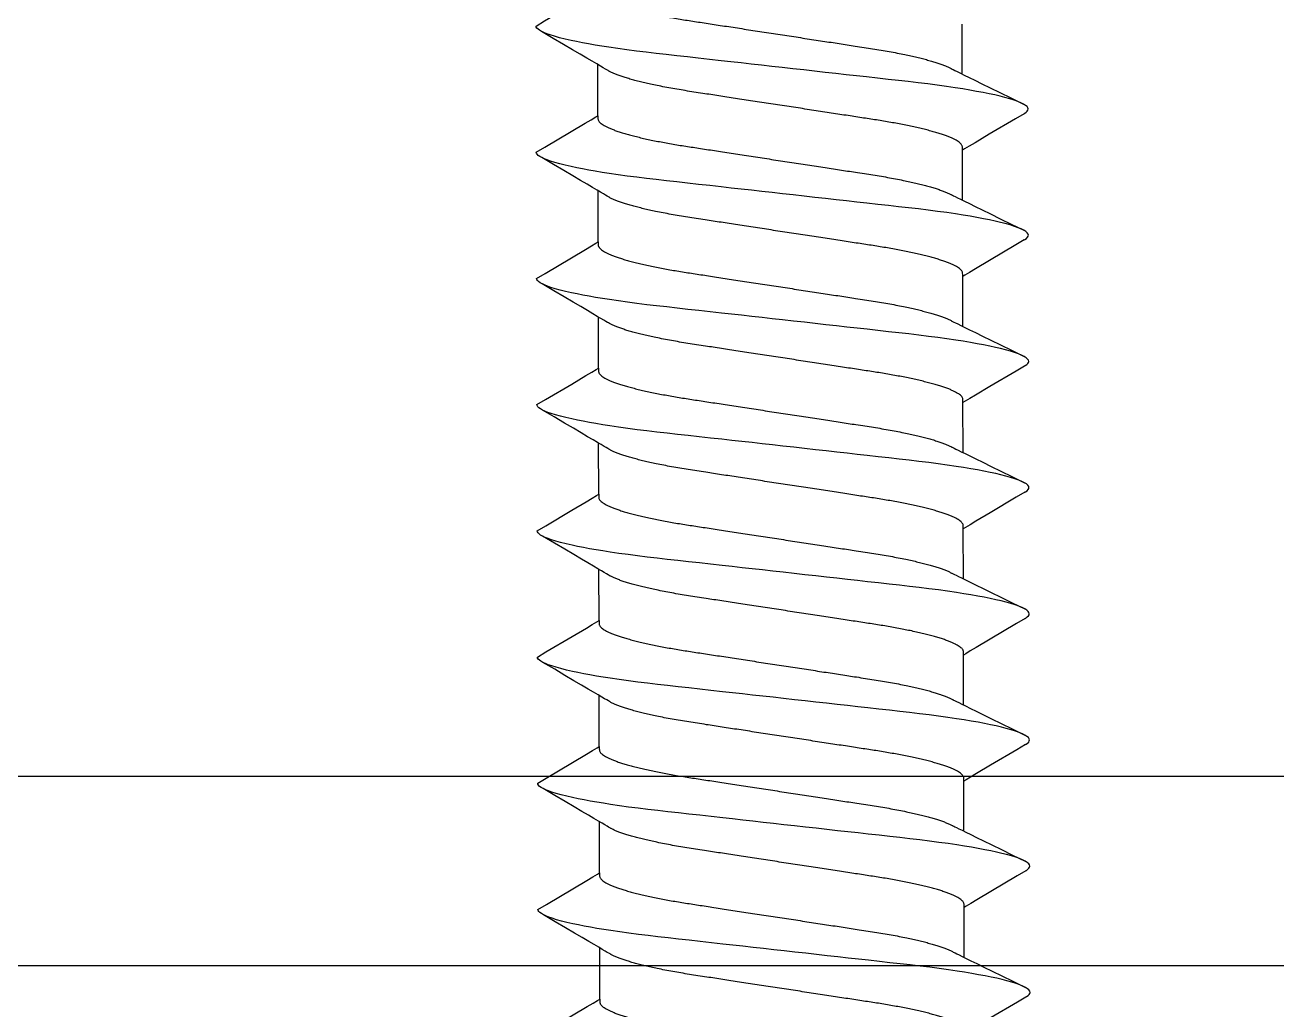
# Model space of a CAD drawing. Header units: millimetres. Extents: x -74424 to -74226, y 4162 to 4388.
# Drawn here: x -74301.24 to -74291.32, y 4301.93 to 4309.73 of the extents above; entities that cross this region are included whole.
import ezdxf

# ---------------------------------------------------------------- set-up
doc = ezdxf.new("R2010")
doc.units = ezdxf.units.MM
doc.layers.add('ART_VIDA', color=65, linetype='Continuous')
doc.layers.add('KOMPOZIT', color=117, linetype='Continuous', true_color=0x567b60)
doc.layers.add('ÇELİK KOSNTR.', color=12, linetype='Continuous', lineweight=25)

# ---------------------------------------------------------------- blocks, each defined once
blk = doc.blocks.new('*U8')
at = {"layer": 'ART_VIDA'}
for p, q in [((3.7779, 1.4283), (4.1742, 1.4283)), ((4.7779, 1.4283), (5.1742, 1.4283)), ((5.7779, 1.4283), (6.1742, 1.4283)), ((6.7779, 1.4283), (7.1742, 1.4283)), ((7.7779, 1.4283), (8.1742, 1.4283)), ((8.7779, 1.4283), (9.1742, 1.4283)), ((9.7779, 1.4283), (10.1742, 1.4283)), ((10.7779, 1.4283), (11.1742, 1.4283)), ((3.4545, -1.4611), (3.8594, -1.4611)), ((4.4545, -1.4611), (4.8594, -1.4611)), ((5.4545, -1.4611), (5.8594, -1.4611)), ((6.4545, -1.4611), (6.8594, -1.4611)), ((7.4545, -1.4611), (7.8594, -1.4611)), ((8.4545, -1.4611), (8.8594, -1.4611)), ((9.4545, -1.4611), (9.8594, -1.4611)), ((10.4545, -1.4611), (10.8594, -1.4611))]:
    blk.add_line(p, q, dxfattribs=at)
at = {"layer": 'ART_VIDA', "flags": 128}
for points in [[(3.463, 1.9172), (3.4231, 1.8492), (3.3003, 1.6409), (3.2339, 1.5287), (3.206, 1.4818), (3.1847, 1.4458), (3.1742, 1.4283)], [(3.463, 1.9168), (3.4662, 1.9224), (3.475, 1.9346), (3.4836, 1.9432), (3.4919, 1.9483), (3.5, 1.95), (3.5092, 1.9478), (3.5188, 1.9412), (3.5286, 1.9299), (3.5388, 1.914), (3.5492, 1.8933), (3.5597, 1.8684), (3.5703, 1.8388), (3.5811, 1.8047), (3.592, 1.766), (3.6017, 1.7278), (3.6116, 1.6861), (3.6214, 1.6412), (3.6311, 1.5931), (3.6408, 1.542), (3.6505, 1.4881), (3.66, 1.4316), (3.6694, 1.3726), (3.6799, 1.3025), (3.6901, 1.2299), (3.7001, 1.1551), (3.7097, 1.0783), (3.7191, 0.9999), (3.728, 0.9213), (3.7373, 0.8398), (3.7469, 0.7556), (3.7568, 0.6688), (3.7658, 0.5894), (3.775, 0.5083), (3.7844, 0.4259), (3.7939, 0.3422), (3.8036, 0.2575), (3.8133, 0.1721), (3.8231, 0.0862), (3.8329, 0), (3.8422, -0.0819), (3.8515, -0.1636), (3.8607, -0.2448), (3.8699, -0.3254), (3.879, -0.4052), (3.8879, -0.4839), (3.8983, -0.575), (3.9085, -0.6642), (3.9183, -0.7511), (3.9279, -0.8355), (3.9374, -0.9188), (3.9466, -0.9991), (3.9559, -1.0776), (3.9656, -1.1546), (3.9756, -1.2296), (3.9859, -1.3024), (3.9964, -1.3726), (4.0053, -1.4287), (4.0143, -1.4826), (4.0234, -1.5342), (4.0327, -1.5832), (4.0419, -1.6295), (4.0513, -1.6731), (4.0622, -1.7206), (4.0732, -1.7639), (4.0841, -1.8028), (4.0949, -1.8371), (4.1044, -1.864), (4.1138, -1.8871), (4.123, -1.9066), (4.132, -1.9224), (4.1408, -1.9346), (4.1493, -1.9432), (4.1577, -1.9483), (4.1657, -1.95), (4.1657, -1.95)], [(4.463, 1.9172), (4.4231, 1.8492), (4.3003, 1.6409), (4.2339, 1.5287), (4.206, 1.4818), (4.1847, 1.4458), (4.1742, 1.4283)], [(4.463, 1.9168), (4.4662, 1.9224), (4.475, 1.9346), (4.4836, 1.9432), (4.4919, 1.9483), (4.5, 1.95), (4.5092, 1.9478), (4.5188, 1.9412), (4.5286, 1.9299), (4.5388, 1.914), (4.5492, 1.8933), (4.5597, 1.8684), (4.5703, 1.8388), (4.5811, 1.8047), (4.592, 1.766), (4.6017, 1.7278), (4.6116, 1.6861), (4.6214, 1.6412), (4.6311, 1.5931), (4.6408, 1.542), (4.6505, 1.4881), (4.66, 1.4316), (4.6694, 1.3726), (4.6799, 1.3025), (4.6901, 1.2299), (4.7001, 1.1551), (4.7097, 1.0783), (4.7191, 0.9999), (4.728, 0.9213), (4.7373, 0.8398), (4.7469, 0.7556), (4.7568, 0.6688), (4.7658, 0.5894), (4.775, 0.5083), (4.7844, 0.4259), (4.7939, 0.3422), (4.8036, 0.2575), (4.8133, 0.1721), (4.8231, 0.0862), (4.8329, 0), (4.8422, -0.0819), (4.8515, -0.1636), (4.8607, -0.2448), (4.8699, -0.3254), (4.879, -0.4052), (4.8879, -0.4839), (4.8983, -0.575), (4.9085, -0.6642), (4.9183, -0.7511), (4.9279, -0.8355), (4.9374, -0.9188), (4.9466, -0.9991), (4.9559, -1.0776), (4.9656, -1.1546), (4.9756, -1.2296), (4.9859, -1.3024), (4.9964, -1.3726), (5.0053, -1.4287), (5.0143, -1.4826), (5.0234, -1.5342), (5.0327, -1.5832), (5.0419, -1.6295), (5.0513, -1.6731), (5.0622, -1.7206), (5.0732, -1.7639), (5.0841, -1.8028), (5.0949, -1.8371), (5.1044, -1.864), (5.1138, -1.8871), (5.123, -1.9066), (5.132, -1.9224), (5.1408, -1.9346), (5.1493, -1.9432), (5.1577, -1.9483), (5.1657, -1.95), (5.1657, -1.95)], [(5.463, 1.9172), (5.4231, 1.8492), (5.3003, 1.6409), (5.2339, 1.5287), (5.206, 1.4818), (5.1847, 1.4458), (5.1742, 1.4283)], [(5.463, 1.9168), (5.4662, 1.9224), (5.475, 1.9346), (5.4836, 1.9432), (5.4919, 1.9483), (5.5, 1.95), (5.5092, 1.9478), (5.5188, 1.9412), (5.5286, 1.9299), (5.5388, 1.914), (5.5492, 1.8933), (5.5597, 1.8684), (5.5703, 1.8388), (5.5811, 1.8047), (5.592, 1.766), (5.6017, 1.7278), (5.6116, 1.6861), (5.6214, 1.6412), (5.6311, 1.5931), (5.6408, 1.542), (5.6505, 1.4881), (5.66, 1.4316), (5.6694, 1.3726), (5.6799, 1.3025), (5.6901, 1.2299), (5.7001, 1.1551), (5.7097, 1.0783), (5.7191, 0.9999), (5.728, 0.9213), (5.7373, 0.8398), (5.7469, 0.7556), (5.7568, 0.6688), (5.7658, 0.5894), (5.775, 0.5083), (5.7844, 0.4259), (5.7939, 0.3422), (5.8036, 0.2575), (5.8133, 0.1721), (5.8231, 0.0862), (5.8329, 0), (5.8422, -0.0819), (5.8515, -0.1636), (5.8607, -0.2448), (5.8699, -0.3254), (5.879, -0.4052), (5.8879, -0.4839), (5.8983, -0.575), (5.9085, -0.6642), (5.9183, -0.7511), (5.9279, -0.8355), (5.9374, -0.9188), (5.9466, -0.9991), (5.9559, -1.0776), (5.9656, -1.1546), (5.9756, -1.2296), (5.9859, -1.3024), (5.9964, -1.3726), (6.0053, -1.4287), (6.0143, -1.4826), (6.0234, -1.5342), (6.0327, -1.5832), (6.0419, -1.6295), (6.0513, -1.6731), (6.0622, -1.7206), (6.0732, -1.7639), (6.0841, -1.8028), (6.0949, -1.8371), (6.1044, -1.864), (6.1138, -1.8871), (6.123, -1.9066), (6.132, -1.9224), (6.1408, -1.9346), (6.1493, -1.9432), (6.1577, -1.9483), (6.1657, -1.95), (6.1657, -1.95)], [(6.463, 1.9172), (6.4231, 1.8492), (6.3003, 1.6409), (6.2339, 1.5287), (6.206, 1.4818), (6.1847, 1.4458), (6.1742, 1.4283)], [(6.463, 1.9168), (6.4662, 1.9224), (6.475, 1.9346), (6.4836, 1.9432), (6.4919, 1.9483), (6.5, 1.95), (6.5092, 1.9478), (6.5188, 1.9412), (6.5286, 1.9299), (6.5388, 1.914), (6.5492, 1.8933), (6.5597, 1.8684), (6.5703, 1.8388), (6.5811, 1.8047), (6.592, 1.766), (6.6017, 1.7278), (6.6116, 1.6861), (6.6214, 1.6412), (6.6311, 1.5931), (6.6408, 1.542), (6.6505, 1.4881), (6.66, 1.4316), (6.6694, 1.3726), (6.6799, 1.3025), (6.6901, 1.2299), (6.7001, 1.1551), (6.7097, 1.0783), (6.7191, 0.9999), (6.728, 0.9213), (6.7373, 0.8398), (6.7469, 0.7556), (6.7568, 0.6688), (6.7658, 0.5894), (6.775, 0.5083), (6.7844, 0.4259), (6.7939, 0.3422), (6.8036, 0.2575), (6.8133, 0.1721), (6.8231, 0.0862), (6.8329, 0), (6.8422, -0.0819), (6.8515, -0.1636), (6.8607, -0.2448), (6.8699, -0.3254), (6.879, -0.4052), (6.8879, -0.4839), (6.8983, -0.575), (6.9085, -0.6642), (6.9183, -0.7511), (6.9279, -0.8355), (6.9374, -0.9188), (6.9466, -0.9991), (6.9559, -1.0776), (6.9656, -1.1546), (6.9756, -1.2296), (6.9859, -1.3024), (6.9964, -1.3726), (7.0053, -1.4287), (7.0143, -1.4826), (7.0234, -1.5342), (7.0327, -1.5832), (7.0419, -1.6295), (7.0513, -1.6731), (7.0622, -1.7206), (7.0732, -1.7639), (7.0841, -1.8028), (7.0949, -1.8371), (7.1044, -1.864), (7.1138, -1.8871), (7.123, -1.9066), (7.132, -1.9224), (7.1408, -1.9346), (7.1493, -1.9432), (7.1577, -1.9483), (7.1657, -1.95), (7.1657, -1.95)], [(7.463, 1.9172), (7.4231, 1.8492), (7.3003, 1.6409), (7.2339, 1.5287), (7.206, 1.4818), (7.1847, 1.4458), (7.1742, 1.4283)], [(7.463, 1.9168), (7.4662, 1.9224), (7.475, 1.9346), (7.4836, 1.9432), (7.4919, 1.9483), (7.5, 1.95), (7.5092, 1.9478), (7.5188, 1.9412), (7.5286, 1.9299), (7.5388, 1.914), (7.5492, 1.8933), (7.5597, 1.8684), (7.5703, 1.8388), (7.5811, 1.8047), (7.592, 1.766), (7.6017, 1.7278), (7.6116, 1.6861), (7.6214, 1.6412), (7.6311, 1.5931), (7.6408, 1.542), (7.6505, 1.4881), (7.66, 1.4316), (7.6694, 1.3726), (7.6799, 1.3025), (7.6901, 1.2299), (7.7001, 1.1551), (7.7097, 1.0783), (7.7191, 0.9999), (7.728, 0.9213), (7.7373, 0.8398), (7.7469, 0.7556), (7.7568, 0.6688), (7.7658, 0.5894), (7.775, 0.5083), (7.7844, 0.4259), (7.7939, 0.3422), (7.8036, 0.2575), (7.8133, 0.1721), (7.8231, 0.0862), (7.8329, 0), (7.8422, -0.0819), (7.8515, -0.1636), (7.8607, -0.2448), (7.8699, -0.3254), (7.879, -0.4052), (7.8879, -0.4839), (7.8983, -0.575), (7.9085, -0.6642), (7.9183, -0.7511), (7.9279, -0.8355), (7.9374, -0.9188), (7.9466, -0.9991), (7.9559, -1.0776), (7.9656, -1.1546), (7.9756, -1.2296), (7.9859, -1.3024), (7.9964, -1.3726), (8.0053, -1.4287), (8.0143, -1.4826), (8.0234, -1.5342), (8.0327, -1.5832), (8.0419, -1.6295), (8.0513, -1.6731), (8.0622, -1.7206), (8.0732, -1.7639), (8.0841, -1.8028), (8.0949, -1.8371), (8.1044, -1.864), (8.1138, -1.8871), (8.123, -1.9066), (8.132, -1.9224), (8.1408, -1.9346), (8.1493, -1.9432), (8.1577, -1.9483), (8.1657, -1.95), (8.1657, -1.95)], [(8.463, 1.9172), (8.4231, 1.8492), (8.3003, 1.6409), (8.2339, 1.5287), (8.206, 1.4818), (8.1847, 1.4458), (8.1742, 1.4283)], [(8.463, 1.9168), (8.4662, 1.9224), (8.475, 1.9346), (8.4836, 1.9432), (8.4919, 1.9483), (8.5, 1.95), (8.5092, 1.9478), (8.5188, 1.9412), (8.5286, 1.9299), (8.5388, 1.914), (8.5492, 1.8933), (8.5597, 1.8684), (8.5703, 1.8388), (8.5811, 1.8047), (8.592, 1.766), (8.6017, 1.7278), (8.6116, 1.6861), (8.6214, 1.6412), (8.6311, 1.5931), (8.6408, 1.542), (8.6505, 1.4881), (8.66, 1.4316), (8.6694, 1.3726), (8.6799, 1.3025), (8.6901, 1.2299), (8.7001, 1.1551), (8.7097, 1.0783), (8.7191, 0.9999), (8.728, 0.9213), (8.7373, 0.8398), (8.7469, 0.7556), (8.7568, 0.6688), (8.7658, 0.5894), (8.775, 0.5083), (8.7844, 0.4259), (8.7939, 0.3422), (8.8036, 0.2575), (8.8133, 0.1721), (8.8231, 0.0862), (8.8329, 0), (8.8422, -0.0819), (8.8515, -0.1636), (8.8607, -0.2448), (8.8699, -0.3254), (8.879, -0.4052), (8.8879, -0.4839), (8.8983, -0.575), (8.9085, -0.6642), (8.9183, -0.7511), (8.9279, -0.8355), (8.9374, -0.9188), (8.9466, -0.9991), (8.9559, -1.0776), (8.9656, -1.1546), (8.9756, -1.2296), (8.9859, -1.3024), (8.9964, -1.3726), (9.0053, -1.4287), (9.0143, -1.4826), (9.0234, -1.5342), (9.0327, -1.5832), (9.0419, -1.6295), (9.0513, -1.6731), (9.0622, -1.7206), (9.0732, -1.7639), (9.0841, -1.8028), (9.0949, -1.8371), (9.1044, -1.864), (9.1138, -1.8871), (9.123, -1.9066), (9.132, -1.9224), (9.1408, -1.9346), (9.1493, -1.9432), (9.1577, -1.9483), (9.1657, -1.95), (9.1657, -1.95)], [(9.463, 1.9172), (9.4231, 1.8492), (9.3003, 1.6409), (9.2339, 1.5287), (9.206, 1.4818), (9.1847, 1.4458), (9.1742, 1.4283)], [(9.463, 1.9168), (9.4662, 1.9224), (9.475, 1.9346), (9.4836, 1.9432), (9.4919, 1.9483), (9.5, 1.95), (9.5092, 1.9478), (9.5188, 1.9412), (9.5286, 1.9299), (9.5388, 1.914), (9.5492, 1.8933), (9.5597, 1.8684), (9.5703, 1.8388), (9.5811, 1.8047), (9.592, 1.766), (9.6017, 1.7278), (9.6116, 1.6861), (9.6214, 1.6412), (9.6311, 1.5931), (9.6408, 1.542), (9.6505, 1.4881), (9.66, 1.4316), (9.6694, 1.3726), (9.6799, 1.3025), (9.6901, 1.2299), (9.7001, 1.1551), (9.7097, 1.0783), (9.7191, 0.9999), (9.728, 0.9213), (9.7373, 0.8398), (9.7469, 0.7556), (9.7568, 0.6688), (9.7658, 0.5894), (9.775, 0.5083), (9.7844, 0.4259), (9.7939, 0.3422), (9.8036, 0.2575), (9.8133, 0.1721), (9.8231, 0.0862), (9.8329, 0), (9.8422, -0.0819), (9.8515, -0.1636), (9.8607, -0.2448), (9.8699, -0.3254), (9.879, -0.4052), (9.8879, -0.4839), (9.8983, -0.575), (9.9085, -0.6642), (9.9183, -0.7511), (9.9279, -0.8355), (9.9374, -0.9188), (9.9466, -0.9991), (9.9559, -1.0776), (9.9656, -1.1546), (9.9756, -1.2296), (9.9859, -1.3024), (9.9964, -1.3726), (10.0053, -1.4287), (10.0143, -1.4826), (10.0234, -1.5342), (10.0327, -1.5832), (10.0419, -1.6295), (10.0513, -1.6731), (10.0622, -1.7206), (10.0732, -1.7639), (10.0841, -1.8028), (10.0949, -1.8371), (10.1044, -1.864), (10.1138, -1.8871), (10.123, -1.9066), (10.132, -1.9224), (10.1408, -1.9346), (10.1493, -1.9432), (10.1577, -1.9483), (10.1657, -1.95), (10.1657, -1.95)], [(10.463, 1.9172), (10.4231, 1.8492), (10.3003, 1.6409), (10.2339, 1.5287), (10.206, 1.4818), (10.1847, 1.4458), (10.1742, 1.4283)], [(10.463, 1.9168), (10.4662, 1.9224), (10.475, 1.9346), (10.4836, 1.9432), (10.4919, 1.9483), (10.5, 1.95), (10.5092, 1.9478), (10.5188, 1.9412), (10.5286, 1.9299), (10.5388, 1.914), (10.5492, 1.8933), (10.5597, 1.8684), (10.5703, 1.8388), (10.5811, 1.8047), (10.592, 1.766), (10.6017, 1.7278), (10.6116, 1.6861), (10.6214, 1.6412), (10.6311, 1.5931), (10.6408, 1.542), (10.6505, 1.4881), (10.66, 1.4316), (10.6694, 1.3726), (10.6799, 1.3025), (10.6901, 1.2299), (10.7001, 1.1551), (10.7097, 1.0783), (10.7191, 0.9999), (10.728, 0.9213), (10.7373, 0.8398), (10.7469, 0.7556), (10.7568, 0.6688), (10.7658, 0.5894), (10.775, 0.5083), (10.7844, 0.4259), (10.7939, 0.3422), (10.8036, 0.2575), (10.8133, 0.1721), (10.8231, 0.0862), (10.8329, 0), (10.8422, -0.0819), (10.8515, -0.1636), (10.8607, -0.2448), (10.8699, -0.3254), (10.879, -0.4052), (10.8879, -0.4839), (10.8983, -0.575), (10.9085, -0.6642), (10.9183, -0.7511), (10.9279, -0.8355), (10.9374, -0.9188), (10.9466, -0.9991), (10.9559, -1.0776), (10.9656, -1.1546), (10.9756, -1.2296), (10.9859, -1.3024), (10.9964, -1.3726), (11.0053, -1.4287), (11.0143, -1.4826), (11.0234, -1.5342), (11.0327, -1.5832), (11.0419, -1.6295), (11.0513, -1.6731), (11.0622, -1.7206), (11.0732, -1.7639), (11.0841, -1.8028), (11.0949, -1.8371), (11.1044, -1.864), (11.1138, -1.8871), (11.123, -1.9066), (11.132, -1.9224), (11.1408, -1.9346), (11.1493, -1.9432), (11.1577, -1.9483), (11.1657, -1.95), (11.1657, -1.95)], [(3.1657, -1.95), (3.2057, -1.882), (3.3285, -1.6737), (3.3948, -1.5616), (3.4227, -1.5146), (3.4441, -1.4786), (3.4545, -1.4611)], [(4.1657, -1.95), (4.2057, -1.882), (4.3285, -1.6737), (4.3948, -1.5616), (4.4227, -1.5146), (4.4441, -1.4786), (4.4545, -1.4611)], [(5.1657, -1.95), (5.2057, -1.882), (5.3285, -1.6737), (5.3948, -1.5616), (5.4227, -1.5146), (5.4441, -1.4786), (5.4545, -1.4611)], [(6.1657, -1.95), (6.2057, -1.882), (6.3285, -1.6737), (6.3948, -1.5616), (6.4227, -1.5146), (6.4441, -1.4786), (6.4545, -1.4611)], [(7.1657, -1.95), (7.2057, -1.882), (7.3285, -1.6737), (7.3948, -1.5616), (7.4227, -1.5146), (7.4441, -1.4786), (7.4545, -1.4611)], [(8.1657, -1.95), (8.2057, -1.882), (8.3285, -1.6737), (8.3948, -1.5616), (8.4227, -1.5146), (8.4441, -1.4786), (8.4545, -1.4611)], [(9.1657, -1.95), (9.2057, -1.882), (9.3285, -1.6737), (9.3948, -1.5616), (9.4227, -1.5146), (9.4441, -1.4786), (9.4545, -1.4611)], [(10.1657, -1.95), (10.2057, -1.882), (10.3285, -1.6737), (10.3948, -1.5616), (10.4227, -1.5146), (10.4441, -1.4786), (10.4545, -1.4611)], [(11.1657, -1.95), (11.2057, -1.882), (11.3285, -1.6737), (11.3948, -1.5616), (11.4227, -1.5146), (11.4441, -1.4786), (11.4545, -1.4611)]]:
    blk.add_lwpolyline(points, dxfattribs=at)
at = {"layer": 'ART_VIDA'}
for points, knots in [([(3.4545, -1.4611), (3.4269, -1.4608), (3.4208, -1.4602), (3.4112, -1.4551), (3.4013, -1.4469), (3.3912, -1.4352), (3.3808, -1.4202), (3.3703, -1.4018), (3.3597, -1.3801), (3.3489, -1.3551), (3.3379, -1.3266), (3.3268, -1.2946), (3.3156, -1.2592), (3.3044, -1.2206), (3.2933, -1.1791), (3.2822, -1.1348), (3.2713, -1.0879), (3.2606, -1.0387), (3.2501, -0.9874), (3.2399, -0.9342), (3.2299, -0.8794), (3.2203, -0.8231), (3.211, -0.766), (3.202, -0.7076), (3.1927, -0.6479), (3.1831, -0.5862), (3.1732, -0.5222), (3.1629, -0.4561), (3.1523, -0.388), (3.1415, -0.3186), (3.1306, -0.2481), (3.1195, -0.1768), (3.1083, -0.1049), (3.0971, -0.0329), (3.0859, 0.0391), (3.0748, 0.1108), (3.0637, 0.182), (3.0528, 0.2523), (3.0421, 0.3212), (3.0317, 0.3884), (3.0215, 0.4537), (3.0116, 0.5173), (3.0014, 0.583), (2.991, 0.6502), (2.9803, 0.7189), (2.9693, 0.7856), (2.9578, 0.8504), (2.9459, 0.9131), (2.9342, 0.9703), (2.9229, 1.0222), (2.912, 1.069), (2.901, 1.1132), (2.8899, 1.1546), (2.8788, 1.1929), (2.8677, 1.2279), (2.8568, 1.2596), (2.8459, 1.2881), (2.835, 1.3134), (2.8251, 1.3341), (2.8188, 1.3448), (2.5388, 1.914)], [0, 0, 0, 0, 0.01636, 0.032918, 0.049658, 0.066561, 0.083609, 0.100475, 0.117442, 0.13449, 0.151597, 0.169092, 0.186604, 0.204109, 0.221583, 0.239003, 0.256348, 0.273594, 0.290684, 0.307635, 0.324428, 0.341045, 0.357469, 0.373492, 0.38969, 0.406068, 0.422611, 0.439643, 0.456809, 0.474087, 0.491457, 0.508896, 0.526382, 0.543891, 0.561362, 0.57881, 0.596211, 0.613544, 0.630786, 0.647611, 0.664308, 0.680859, 0.697246, 0.716518, 0.735597, 0.754894, 0.774443, 0.794216, 0.814184, 0.831393, 0.848699, 0.866081, 0.883517, 0.900983, 0.918145, 0.935291, 0.952401, 0.969453, 0.98677, 1, 1, 1, 1]), ([(4.4545, -1.4611), (4.4269, -1.4608), (4.4208, -1.4602), (4.4112, -1.4551), (4.4013, -1.4469), (4.3912, -1.4352), (4.3808, -1.4202), (4.3703, -1.4018), (4.3597, -1.3801), (4.3489, -1.3551), (4.3379, -1.3266), (4.3268, -1.2946), (4.3156, -1.2592), (4.3044, -1.2206), (4.2933, -1.1791), (4.2822, -1.1348), (4.2713, -1.0879), (4.2606, -1.0387), (4.2501, -0.9874), (4.2399, -0.9342), (4.2299, -0.8794), (4.2203, -0.8231), (4.211, -0.766), (4.202, -0.7076), (4.1927, -0.6479), (4.1831, -0.5862), (4.1732, -0.5222), (4.1629, -0.4561), (4.1523, -0.388), (4.1415, -0.3186), (4.1306, -0.2481), (4.1195, -0.1768), (4.1083, -0.1049), (4.0971, -0.0329), (4.0859, 0.0391), (4.0748, 0.1108), (4.0637, 0.182), (4.0528, 0.2523), (4.0421, 0.3212), (4.0317, 0.3884), (4.0215, 0.4537), (4.0116, 0.5173), (4.0014, 0.583), (3.991, 0.6502), (3.9803, 0.7189), (3.9693, 0.7856), (3.9578, 0.8504), (3.9459, 0.9131), (3.9342, 0.9703), (3.9229, 1.0222), (3.912, 1.069), (3.901, 1.1132), (3.8899, 1.1546), (3.8788, 1.1929), (3.8677, 1.2279), (3.8568, 1.2596), (3.8459, 1.2881), (3.835, 1.3134), (3.8251, 1.3341), (3.8188, 1.3448), (3.5388, 1.914)], [0, 0, 0, 0, 0.01636, 0.032918, 0.049658, 0.066561, 0.083609, 0.100475, 0.117442, 0.13449, 0.151597, 0.169092, 0.186604, 0.204109, 0.221583, 0.239003, 0.256348, 0.273594, 0.290684, 0.307635, 0.324428, 0.341045, 0.357469, 0.373492, 0.38969, 0.406068, 0.422611, 0.439643, 0.456809, 0.474087, 0.491457, 0.508896, 0.526382, 0.543891, 0.561362, 0.57881, 0.596211, 0.613544, 0.630786, 0.647611, 0.664308, 0.680859, 0.697246, 0.716518, 0.735597, 0.754894, 0.774443, 0.794216, 0.814184, 0.831393, 0.848699, 0.866081, 0.883517, 0.900983, 0.918145, 0.935291, 0.952401, 0.969453, 0.98677, 1, 1, 1, 1]), ([(5.4545, -1.4611), (5.4269, -1.4608), (5.4208, -1.4602), (5.4112, -1.4551), (5.4013, -1.4469), (5.3912, -1.4352), (5.3808, -1.4202), (5.3703, -1.4018), (5.3597, -1.3801), (5.3489, -1.3551), (5.3379, -1.3266), (5.3268, -1.2946), (5.3156, -1.2592), (5.3044, -1.2206), (5.2933, -1.1791), (5.2822, -1.1348), (5.2713, -1.0879), (5.2606, -1.0387), (5.2501, -0.9874), (5.2399, -0.9342), (5.2299, -0.8794), (5.2203, -0.8231), (5.211, -0.766), (5.202, -0.7076), (5.1927, -0.6479), (5.1831, -0.5862), (5.1732, -0.5222), (5.1629, -0.4561), (5.1523, -0.388), (5.1415, -0.3186), (5.1306, -0.2481), (5.1195, -0.1768), (5.1083, -0.1049), (5.0971, -0.0329), (5.0859, 0.0391), (5.0748, 0.1108), (5.0637, 0.182), (5.0528, 0.2523), (5.0421, 0.3212), (5.0317, 0.3884), (5.0215, 0.4537), (5.0116, 0.5173), (5.0014, 0.583), (4.991, 0.6502), (4.9803, 0.7189), (4.9693, 0.7856), (4.9578, 0.8504), (4.9459, 0.9131), (4.9342, 0.9703), (4.9229, 1.0222), (4.912, 1.069), (4.901, 1.1132), (4.8899, 1.1546), (4.8788, 1.1929), (4.8677, 1.2279), (4.8568, 1.2596), (4.8459, 1.2881), (4.835, 1.3134), (4.8251, 1.3341), (4.8188, 1.3448), (4.5388, 1.914)], [0, 0, 0, 0, 0.01636, 0.032918, 0.049658, 0.066561, 0.083609, 0.100475, 0.117442, 0.13449, 0.151597, 0.169092, 0.186604, 0.204109, 0.221583, 0.239003, 0.256348, 0.273594, 0.290684, 0.307635, 0.324428, 0.341045, 0.357469, 0.373492, 0.38969, 0.406068, 0.422611, 0.439643, 0.456809, 0.474087, 0.491457, 0.508896, 0.526382, 0.543891, 0.561362, 0.57881, 0.596211, 0.613544, 0.630786, 0.647611, 0.664308, 0.680859, 0.697246, 0.716518, 0.735597, 0.754894, 0.774443, 0.794216, 0.814184, 0.831393, 0.848699, 0.866081, 0.883517, 0.900983, 0.918145, 0.935291, 0.952401, 0.969453, 0.98677, 1, 1, 1, 1]), ([(6.4545, -1.4611), (6.4269, -1.4608), (6.4208, -1.4602), (6.4112, -1.4551), (6.4013, -1.4469), (6.3912, -1.4352), (6.3808, -1.4202), (6.3703, -1.4018), (6.3597, -1.3801), (6.3489, -1.3551), (6.3379, -1.3266), (6.3268, -1.2946), (6.3156, -1.2592), (6.3044, -1.2206), (6.2933, -1.1791), (6.2822, -1.1348), (6.2713, -1.0879), (6.2606, -1.0387), (6.2501, -0.9874), (6.2399, -0.9342), (6.2299, -0.8794), (6.2203, -0.8231), (6.211, -0.766), (6.202, -0.7076), (6.1927, -0.6479), (6.1831, -0.5862), (6.1732, -0.5222), (6.1629, -0.4561), (6.1523, -0.388), (6.1415, -0.3186), (6.1306, -0.2481), (6.1195, -0.1768), (6.1083, -0.1049), (6.0971, -0.0329), (6.0859, 0.0391), (6.0748, 0.1108), (6.0637, 0.182), (6.0528, 0.2523), (6.0421, 0.3212), (6.0317, 0.3884), (6.0215, 0.4537), (6.0116, 0.5173), (6.0014, 0.583), (5.991, 0.6502), (5.9803, 0.7189), (5.9693, 0.7856), (5.9578, 0.8504), (5.9459, 0.9131), (5.9342, 0.9703), (5.9229, 1.0222), (5.912, 1.069), (5.901, 1.1132), (5.8899, 1.1546), (5.8788, 1.1929), (5.8677, 1.2279), (5.8568, 1.2596), (5.8459, 1.2881), (5.835, 1.3134), (5.8251, 1.3341), (5.8188, 1.3448), (5.5388, 1.914)], [0, 0, 0, 0, 0.01636, 0.032918, 0.049658, 0.066561, 0.083609, 0.100475, 0.117442, 0.13449, 0.151597, 0.169092, 0.186604, 0.204109, 0.221583, 0.239003, 0.256348, 0.273594, 0.290684, 0.307635, 0.324428, 0.341045, 0.357469, 0.373492, 0.38969, 0.406068, 0.422611, 0.439643, 0.456809, 0.474087, 0.491457, 0.508896, 0.526382, 0.543891, 0.561362, 0.57881, 0.596211, 0.613544, 0.630786, 0.647611, 0.664308, 0.680859, 0.697246, 0.716518, 0.735597, 0.754894, 0.774443, 0.794216, 0.814184, 0.831393, 0.848699, 0.866081, 0.883517, 0.900983, 0.918145, 0.935291, 0.952401, 0.969453, 0.98677, 1, 1, 1, 1]), ([(7.4545, -1.4611), (7.4269, -1.4608), (7.4208, -1.4602), (7.4112, -1.4551), (7.4013, -1.4469), (7.3912, -1.4352), (7.3808, -1.4202), (7.3703, -1.4018), (7.3597, -1.3801), (7.3489, -1.3551), (7.3379, -1.3266), (7.3268, -1.2946), (7.3156, -1.2592), (7.3044, -1.2206), (7.2933, -1.1791), (7.2822, -1.1348), (7.2713, -1.0879), (7.2606, -1.0387), (7.2501, -0.9874), (7.2399, -0.9342), (7.2299, -0.8794), (7.2203, -0.8231), (7.211, -0.766), (7.202, -0.7076), (7.1927, -0.6479), (7.1831, -0.5862), (7.1732, -0.5222), (7.1629, -0.4561), (7.1523, -0.388), (7.1415, -0.3186), (7.1306, -0.2481), (7.1195, -0.1768), (7.1083, -0.1049), (7.0971, -0.0329), (7.0859, 0.0391), (7.0748, 0.1108), (7.0637, 0.182), (7.0528, 0.2523), (7.0421, 0.3212), (7.0317, 0.3884), (7.0215, 0.4537), (7.0116, 0.5173), (7.0014, 0.583), (6.991, 0.6502), (6.9803, 0.7189), (6.9693, 0.7856), (6.9578, 0.8504), (6.9459, 0.9131), (6.9342, 0.9703), (6.9229, 1.0222), (6.912, 1.069), (6.901, 1.1132), (6.8899, 1.1546), (6.8788, 1.1929), (6.8677, 1.2279), (6.8568, 1.2596), (6.8459, 1.2881), (6.835, 1.3134), (6.8251, 1.3341), (6.8188, 1.3448), (6.5388, 1.914)], [0, 0, 0, 0, 0.01636, 0.032918, 0.049658, 0.066561, 0.083609, 0.100475, 0.117442, 0.13449, 0.151597, 0.169092, 0.186604, 0.204109, 0.221583, 0.239003, 0.256348, 0.273594, 0.290684, 0.307635, 0.324428, 0.341045, 0.357469, 0.373492, 0.38969, 0.406068, 0.422611, 0.439643, 0.456809, 0.474087, 0.491457, 0.508896, 0.526382, 0.543891, 0.561362, 0.57881, 0.596211, 0.613544, 0.630786, 0.647611, 0.664308, 0.680859, 0.697246, 0.716518, 0.735597, 0.754894, 0.774443, 0.794216, 0.814184, 0.831393, 0.848699, 0.866081, 0.883517, 0.900983, 0.918145, 0.935291, 0.952401, 0.969453, 0.98677, 1, 1, 1, 1]), ([(8.4545, -1.4611), (8.4269, -1.4608), (8.4208, -1.4602), (8.4112, -1.4551), (8.4013, -1.4469), (8.3912, -1.4352), (8.3808, -1.4202), (8.3703, -1.4018), (8.3597, -1.3801), (8.3489, -1.3551), (8.3379, -1.3266), (8.3268, -1.2946), (8.3156, -1.2592), (8.3044, -1.2206), (8.2933, -1.1791), (8.2822, -1.1348), (8.2713, -1.0879), (8.2606, -1.0387), (8.2501, -0.9874), (8.2399, -0.9342), (8.2299, -0.8794), (8.2203, -0.8231), (8.211, -0.766), (8.202, -0.7076), (8.1927, -0.6479), (8.1831, -0.5862), (8.1732, -0.5222), (8.1629, -0.4561), (8.1523, -0.388), (8.1415, -0.3186), (8.1306, -0.2481), (8.1195, -0.1768), (8.1083, -0.1049), (8.0971, -0.0329), (8.0859, 0.0391), (8.0748, 0.1108), (8.0637, 0.182), (8.0528, 0.2523), (8.0421, 0.3212), (8.0317, 0.3884), (8.0215, 0.4537), (8.0116, 0.5173), (8.0014, 0.583), (7.991, 0.6502), (7.9803, 0.7189), (7.9693, 0.7856), (7.9578, 0.8504), (7.9459, 0.9131), (7.9342, 0.9703), (7.9229, 1.0222), (7.912, 1.069), (7.901, 1.1132), (7.8899, 1.1546), (7.8788, 1.1929), (7.8677, 1.2279), (7.8568, 1.2596), (7.8459, 1.2881), (7.835, 1.3134), (7.8251, 1.3341), (7.8188, 1.3448), (7.5388, 1.914)], [0, 0, 0, 0, 0.01636, 0.032918, 0.049658, 0.066561, 0.083609, 0.100475, 0.117442, 0.13449, 0.151597, 0.169092, 0.186604, 0.204109, 0.221583, 0.239003, 0.256348, 0.273594, 0.290684, 0.307635, 0.324428, 0.341045, 0.357469, 0.373492, 0.38969, 0.406068, 0.422611, 0.439643, 0.456809, 0.474087, 0.491457, 0.508896, 0.526382, 0.543891, 0.561362, 0.57881, 0.596211, 0.613544, 0.630786, 0.647611, 0.664308, 0.680859, 0.697246, 0.716518, 0.735597, 0.754894, 0.774443, 0.794216, 0.814184, 0.831393, 0.848699, 0.866081, 0.883517, 0.900983, 0.918145, 0.935291, 0.952401, 0.969453, 0.98677, 1, 1, 1, 1]), ([(9.4545, -1.4611), (9.4269, -1.4608), (9.4208, -1.4602), (9.4112, -1.4551), (9.4013, -1.4469), (9.3912, -1.4352), (9.3808, -1.4202), (9.3703, -1.4018), (9.3597, -1.3801), (9.3489, -1.3551), (9.3379, -1.3266), (9.3268, -1.2946), (9.3156, -1.2592), (9.3044, -1.2206), (9.2933, -1.1791), (9.2822, -1.1348), (9.2713, -1.0879), (9.2606, -1.0387), (9.2501, -0.9874), (9.2399, -0.9342), (9.2299, -0.8794), (9.2203, -0.8231), (9.211, -0.766), (9.202, -0.7076), (9.1927, -0.6479), (9.1831, -0.5862), (9.1732, -0.5222), (9.1629, -0.4561), (9.1523, -0.388), (9.1415, -0.3186), (9.1306, -0.2481), (9.1195, -0.1768), (9.1083, -0.1049), (9.0971, -0.0329), (9.0859, 0.0391), (9.0748, 0.1108), (9.0637, 0.182), (9.0528, 0.2523), (9.0421, 0.3212), (9.0317, 0.3884), (9.0215, 0.4537), (9.0116, 0.5173), (9.0014, 0.583), (8.991, 0.6502), (8.9803, 0.7189), (8.9693, 0.7856), (8.9578, 0.8504), (8.9459, 0.9131), (8.9342, 0.9703), (8.9229, 1.0222), (8.912, 1.069), (8.901, 1.1132), (8.8899, 1.1546), (8.8788, 1.1929), (8.8677, 1.2279), (8.8568, 1.2596), (8.8459, 1.2881), (8.835, 1.3134), (8.8251, 1.3341), (8.8188, 1.3448), (8.5388, 1.914)], [0, 0, 0, 0, 0.01636, 0.032918, 0.049658, 0.066561, 0.083609, 0.100475, 0.117442, 0.13449, 0.151597, 0.169092, 0.186604, 0.204109, 0.221583, 0.239003, 0.256348, 0.273594, 0.290684, 0.307635, 0.324428, 0.341045, 0.357469, 0.373492, 0.38969, 0.406068, 0.422611, 0.439643, 0.456809, 0.474087, 0.491457, 0.508896, 0.526382, 0.543891, 0.561362, 0.57881, 0.596211, 0.613544, 0.630786, 0.647611, 0.664308, 0.680859, 0.697246, 0.716518, 0.735597, 0.754894, 0.774443, 0.794216, 0.814184, 0.831393, 0.848699, 0.866081, 0.883517, 0.900983, 0.918145, 0.935291, 0.952401, 0.969453, 0.98677, 1, 1, 1, 1]), ([(10.4545, -1.4611), (10.4269, -1.4608), (10.4208, -1.4602), (10.4112, -1.4551), (10.4013, -1.4469), (10.3912, -1.4352), (10.3808, -1.4202), (10.3703, -1.4018), (10.3597, -1.3801), (10.3489, -1.3551), (10.3379, -1.3266), (10.3268, -1.2946), (10.3156, -1.2592), (10.3044, -1.2206), (10.2933, -1.1791), (10.2822, -1.1348), (10.2713, -1.0879), (10.2606, -1.0387), (10.2501, -0.9874), (10.2399, -0.9342), (10.2299, -0.8794), (10.2203, -0.8231), (10.211, -0.766), (10.202, -0.7076), (10.1927, -0.6479), (10.1831, -0.5862), (10.1732, -0.5222), (10.1629, -0.4561), (10.1523, -0.388), (10.1415, -0.3186), (10.1306, -0.2481), (10.1195, -0.1768), (10.1083, -0.1049), (10.0971, -0.0329), (10.0859, 0.0391), (10.0748, 0.1108), (10.0637, 0.182), (10.0528, 0.2523), (10.0421, 0.3212), (10.0317, 0.3884), (10.0215, 0.4537), (10.0116, 0.5173), (10.0014, 0.583), (9.991, 0.6502), (9.9803, 0.7189), (9.9693, 0.7856), (9.9578, 0.8504), (9.9459, 0.9131), (9.9342, 0.9703), (9.9229, 1.0222), (9.912, 1.069), (9.901, 1.1132), (9.8899, 1.1546), (9.8788, 1.1929), (9.8677, 1.2279), (9.8568, 1.2596), (9.8459, 1.2881), (9.835, 1.3134), (9.8251, 1.3341), (9.8188, 1.3448), (9.5388, 1.914)], [0, 0, 0, 0, 0.01636, 0.032918, 0.049658, 0.066561, 0.083609, 0.100475, 0.117442, 0.13449, 0.151597, 0.169092, 0.186604, 0.204109, 0.221583, 0.239003, 0.256348, 0.273594, 0.290684, 0.307635, 0.324428, 0.341045, 0.357469, 0.373492, 0.38969, 0.406068, 0.422611, 0.439643, 0.456809, 0.474087, 0.491457, 0.508896, 0.526382, 0.543891, 0.561362, 0.57881, 0.596211, 0.613544, 0.630786, 0.647611, 0.664308, 0.680859, 0.697246, 0.716518, 0.735597, 0.754894, 0.774443, 0.794216, 0.814184, 0.831393, 0.848699, 0.866081, 0.883517, 0.900983, 0.918145, 0.935291, 0.952401, 0.969453, 0.98677, 1, 1, 1, 1]), ([(11.4545, -1.4611), (11.4269, -1.4608), (11.4208, -1.4602), (11.4112, -1.4551), (11.4013, -1.4469), (11.3912, -1.4352), (11.3808, -1.4202), (11.3703, -1.4018), (11.3597, -1.3801), (11.3489, -1.3551), (11.3379, -1.3266), (11.3268, -1.2946), (11.3156, -1.2592), (11.3044, -1.2206), (11.2933, -1.1791), (11.2822, -1.1348), (11.2713, -1.0879), (11.2606, -1.0387), (11.2501, -0.9874), (11.2399, -0.9342), (11.2299, -0.8794), (11.2203, -0.8231), (11.211, -0.766), (11.202, -0.7076), (11.1927, -0.6479), (11.1831, -0.5862), (11.1732, -0.5222), (11.1629, -0.4561), (11.1523, -0.388), (11.1415, -0.3186), (11.1306, -0.2481), (11.1195, -0.1768), (11.1083, -0.1049), (11.0971, -0.0329), (11.0859, 0.0391), (11.0748, 0.1108), (11.0637, 0.182), (11.0528, 0.2523), (11.0421, 0.3212), (11.0317, 0.3884), (11.0215, 0.4537), (11.0116, 0.5173), (11.0014, 0.583), (10.991, 0.6502), (10.9803, 0.7189), (10.9693, 0.7856), (10.9578, 0.8504), (10.9459, 0.9131), (10.9342, 0.9703), (10.9229, 1.0222), (10.912, 1.069), (10.901, 1.1132), (10.8899, 1.1546), (10.8788, 1.1929), (10.8677, 1.2279), (10.8568, 1.2596), (10.8459, 1.2881), (10.835, 1.3134), (10.8251, 1.3341), (10.8188, 1.3448), (10.5388, 1.914)], [0, 0, 0, 0, 0.01636, 0.032918, 0.049658, 0.066561, 0.083609, 0.100475, 0.117442, 0.13449, 0.151597, 0.169092, 0.186604, 0.204109, 0.221583, 0.239003, 0.256348, 0.273594, 0.290684, 0.307635, 0.324428, 0.341045, 0.357469, 0.373492, 0.38969, 0.406068, 0.422611, 0.439643, 0.456809, 0.474087, 0.491457, 0.508896, 0.526382, 0.543891, 0.561362, 0.57881, 0.596211, 0.613544, 0.630786, 0.647611, 0.664308, 0.680859, 0.697246, 0.716518, 0.735597, 0.754894, 0.774443, 0.794216, 0.814184, 0.831393, 0.848699, 0.866081, 0.883517, 0.900983, 0.918145, 0.935291, 0.952401, 0.969453, 0.98677, 1, 1, 1, 1]), ([(3.1742, 1.4283), (3.2018, 1.428), (3.208, 1.4273), (3.2176, 1.4223), (3.2274, 1.4141), (3.2376, 1.4024), (3.2479, 1.3874), (3.2584, 1.369), (3.2691, 1.3473), (3.2799, 1.3223), (3.2908, 1.2938), (3.3019, 1.2618), (3.3131, 1.2264), (3.3243, 1.1878), (3.3355, 1.1463), (3.3465, 1.102), (3.3574, 1.0551), (3.3681, 1.0059), (3.3786, 0.9546), (3.3889, 0.9014), (3.3988, 0.8466), (3.4085, 0.7903), (3.4178, 0.7331), (3.4268, 0.6748), (3.4361, 0.6151), (3.4457, 0.5534), (3.4556, 0.4894), (3.4659, 0.4233), (3.4765, 0.3552), (3.4873, 0.2857), (3.4982, 0.2153), (3.5093, 0.144), (3.5204, 0.0721), (3.5316, 0.0001), (3.5428, -0.072), (3.554, -0.1436), (3.565, -0.2148), (3.5759, -0.2851), (3.5866, -0.354), (3.5971, -0.4212), (3.6072, -0.4865), (3.6171, -0.5501), (3.6273, -0.6158), (3.6378, -0.683), (3.6484, -0.7517), (3.6595, -0.8184), (3.671, -0.8832), (3.6829, -0.9459), (3.6946, -1.0031), (3.7059, -1.055), (3.7167, -1.1018), (3.7278, -1.146), (3.7389, -1.1874), (3.75, -1.2257), (3.761, -1.2607), (3.772, -1.2924), (3.7829, -1.3209), (3.7937, -1.3462), (3.8037, -1.3669), (3.81, -1.3776), (4.123, -1.9066)], [0, 0, 0, 0, 0.01636, 0.032918, 0.049658, 0.066561, 0.083609, 0.100475, 0.117442, 0.13449, 0.151597, 0.169092, 0.186604, 0.204108, 0.221583, 0.239003, 0.256348, 0.273594, 0.290684, 0.307635, 0.324428, 0.341045, 0.357469, 0.373492, 0.38969, 0.406068, 0.422611, 0.439643, 0.456808, 0.474087, 0.491457, 0.508896, 0.526382, 0.543891, 0.561362, 0.578809, 0.596211, 0.613544, 0.630785, 0.64761, 0.664307, 0.680858, 0.697246, 0.716518, 0.735597, 0.754893, 0.774442, 0.794216, 0.814183, 0.831392, 0.848699, 0.866081, 0.883517, 0.900983, 0.918144, 0.935291, 0.952401, 0.969452, 0.986769, 1, 1, 1, 1]), ([(4.1742, 1.4283), (4.2018, 1.428), (4.208, 1.4273), (4.2176, 1.4223), (4.2274, 1.4141), (4.2376, 1.4024), (4.2479, 1.3874), (4.2584, 1.369), (4.2691, 1.3473), (4.2799, 1.3223), (4.2908, 1.2938), (4.3019, 1.2618), (4.3131, 1.2264), (4.3243, 1.1878), (4.3355, 1.1463), (4.3465, 1.102), (4.3574, 1.0551), (4.3681, 1.0059), (4.3786, 0.9546), (4.3889, 0.9014), (4.3988, 0.8466), (4.4085, 0.7903), (4.4178, 0.7331), (4.4268, 0.6748), (4.4361, 0.6151), (4.4457, 0.5534), (4.4556, 0.4894), (4.4659, 0.4233), (4.4765, 0.3552), (4.4873, 0.2857), (4.4982, 0.2153), (4.5093, 0.144), (4.5204, 0.0721), (4.5316, 0.0001), (4.5428, -0.072), (4.554, -0.1436), (4.565, -0.2148), (4.5759, -0.2851), (4.5866, -0.354), (4.5971, -0.4212), (4.6072, -0.4865), (4.6171, -0.5501), (4.6273, -0.6158), (4.6378, -0.683), (4.6484, -0.7517), (4.6595, -0.8184), (4.671, -0.8832), (4.6829, -0.9459), (4.6946, -1.0031), (4.7059, -1.055), (4.7167, -1.1018), (4.7278, -1.146), (4.7389, -1.1874), (4.75, -1.2257), (4.761, -1.2607), (4.772, -1.2924), (4.7829, -1.3209), (4.7937, -1.3462), (4.8037, -1.3669), (4.81, -1.3776), (5.123, -1.9066)], [0, 0, 0, 0, 0.01636, 0.032918, 0.049658, 0.066561, 0.083609, 0.100475, 0.117442, 0.13449, 0.151597, 0.169092, 0.186604, 0.204108, 0.221583, 0.239003, 0.256348, 0.273594, 0.290684, 0.307635, 0.324428, 0.341045, 0.357469, 0.373492, 0.38969, 0.406068, 0.422611, 0.439643, 0.456808, 0.474087, 0.491457, 0.508896, 0.526382, 0.543891, 0.561362, 0.578809, 0.596211, 0.613544, 0.630785, 0.64761, 0.664307, 0.680858, 0.697246, 0.716518, 0.735597, 0.754893, 0.774442, 0.794216, 0.814183, 0.831392, 0.848699, 0.866081, 0.883517, 0.900983, 0.918144, 0.935291, 0.952401, 0.969452, 0.986769, 1, 1, 1, 1]), ([(5.1742, 1.4283), (5.2018, 1.428), (5.208, 1.4273), (5.2176, 1.4223), (5.2274, 1.4141), (5.2376, 1.4024), (5.2479, 1.3874), (5.2584, 1.369), (5.2691, 1.3473), (5.2799, 1.3223), (5.2908, 1.2938), (5.3019, 1.2618), (5.3131, 1.2264), (5.3243, 1.1878), (5.3355, 1.1463), (5.3465, 1.102), (5.3574, 1.0551), (5.3681, 1.0059), (5.3786, 0.9546), (5.3889, 0.9014), (5.3988, 0.8466), (5.4085, 0.7903), (5.4178, 0.7331), (5.4268, 0.6748), (5.4361, 0.6151), (5.4457, 0.5534), (5.4556, 0.4894), (5.4659, 0.4233), (5.4765, 0.3552), (5.4873, 0.2857), (5.4982, 0.2153), (5.5093, 0.144), (5.5204, 0.0721), (5.5316, 0.0001), (5.5428, -0.072), (5.554, -0.1436), (5.565, -0.2148), (5.5759, -0.2851), (5.5866, -0.354), (5.5971, -0.4212), (5.6072, -0.4865), (5.6171, -0.5501), (5.6273, -0.6158), (5.6378, -0.683), (5.6484, -0.7517), (5.6595, -0.8184), (5.671, -0.8832), (5.6829, -0.9459), (5.6946, -1.0031), (5.7059, -1.055), (5.7167, -1.1018), (5.7278, -1.146), (5.7389, -1.1874), (5.75, -1.2257), (5.761, -1.2607), (5.772, -1.2924), (5.7829, -1.3209), (5.7937, -1.3462), (5.8037, -1.3669), (5.81, -1.3776), (6.123, -1.9066)], [0, 0, 0, 0, 0.01636, 0.032918, 0.049658, 0.066561, 0.083609, 0.100475, 0.117442, 0.13449, 0.151597, 0.169092, 0.186604, 0.204108, 0.221583, 0.239003, 0.256348, 0.273594, 0.290684, 0.307635, 0.324428, 0.341045, 0.357469, 0.373492, 0.38969, 0.406068, 0.422611, 0.439643, 0.456808, 0.474087, 0.491457, 0.508896, 0.526382, 0.543891, 0.561362, 0.578809, 0.596211, 0.613544, 0.630785, 0.64761, 0.664307, 0.680858, 0.697246, 0.716518, 0.735597, 0.754893, 0.774442, 0.794216, 0.814183, 0.831392, 0.848699, 0.866081, 0.883517, 0.900983, 0.918144, 0.935291, 0.952401, 0.969452, 0.986769, 1, 1, 1, 1]), ([(6.1742, 1.4283), (6.2018, 1.428), (6.208, 1.4273), (6.2176, 1.4223), (6.2274, 1.4141), (6.2376, 1.4024), (6.2479, 1.3874), (6.2584, 1.369), (6.2691, 1.3473), (6.2799, 1.3223), (6.2908, 1.2938), (6.3019, 1.2618), (6.3131, 1.2264), (6.3243, 1.1878), (6.3355, 1.1463), (6.3465, 1.102), (6.3574, 1.0551), (6.3681, 1.0059), (6.3786, 0.9546), (6.3889, 0.9014), (6.3988, 0.8466), (6.4085, 0.7903), (6.4178, 0.7331), (6.4268, 0.6748), (6.4361, 0.6151), (6.4457, 0.5534), (6.4556, 0.4894), (6.4659, 0.4233), (6.4765, 0.3552), (6.4873, 0.2857), (6.4982, 0.2153), (6.5093, 0.144), (6.5204, 0.0721), (6.5316, 0.0001), (6.5428, -0.072), (6.554, -0.1436), (6.565, -0.2148), (6.5759, -0.2851), (6.5866, -0.354), (6.5971, -0.4212), (6.6072, -0.4865), (6.6171, -0.5501), (6.6273, -0.6158), (6.6378, -0.683), (6.6484, -0.7517), (6.6595, -0.8184), (6.671, -0.8832), (6.6829, -0.9459), (6.6946, -1.0031), (6.7059, -1.055), (6.7167, -1.1018), (6.7278, -1.146), (6.7389, -1.1874), (6.75, -1.2257), (6.761, -1.2607), (6.772, -1.2924), (6.7829, -1.3209), (6.7937, -1.3462), (6.8037, -1.3669), (6.81, -1.3776), (7.123, -1.9066)], [0, 0, 0, 0, 0.01636, 0.032918, 0.049658, 0.066561, 0.083609, 0.100475, 0.117442, 0.13449, 0.151597, 0.169092, 0.186604, 0.204108, 0.221583, 0.239003, 0.256348, 0.273594, 0.290684, 0.307635, 0.324428, 0.341045, 0.357469, 0.373492, 0.38969, 0.406068, 0.422611, 0.439643, 0.456808, 0.474087, 0.491457, 0.508896, 0.526382, 0.543891, 0.561362, 0.578809, 0.596211, 0.613544, 0.630785, 0.64761, 0.664307, 0.680858, 0.697246, 0.716518, 0.735597, 0.754893, 0.774442, 0.794216, 0.814183, 0.831392, 0.848699, 0.866081, 0.883517, 0.900983, 0.918144, 0.935291, 0.952401, 0.969452, 0.986769, 1, 1, 1, 1]), ([(7.1742, 1.4283), (7.2018, 1.428), (7.208, 1.4273), (7.2176, 1.4223), (7.2274, 1.4141), (7.2376, 1.4024), (7.2479, 1.3874), (7.2584, 1.369), (7.2691, 1.3473), (7.2799, 1.3223), (7.2908, 1.2938), (7.3019, 1.2618), (7.3131, 1.2264), (7.3243, 1.1878), (7.3355, 1.1463), (7.3465, 1.102), (7.3574, 1.0551), (7.3681, 1.0059), (7.3786, 0.9546), (7.3889, 0.9014), (7.3988, 0.8466), (7.4085, 0.7903), (7.4178, 0.7331), (7.4268, 0.6748), (7.4361, 0.6151), (7.4457, 0.5534), (7.4556, 0.4894), (7.4659, 0.4233), (7.4765, 0.3552), (7.4873, 0.2857), (7.4982, 0.2153), (7.5093, 0.144), (7.5204, 0.0721), (7.5316, 0.0001), (7.5428, -0.072), (7.554, -0.1436), (7.565, -0.2148), (7.5759, -0.2851), (7.5866, -0.354), (7.5971, -0.4212), (7.6072, -0.4865), (7.6171, -0.5501), (7.6273, -0.6158), (7.6378, -0.683), (7.6484, -0.7517), (7.6595, -0.8184), (7.671, -0.8832), (7.6829, -0.9459), (7.6946, -1.0031), (7.7059, -1.055), (7.7167, -1.1018), (7.7278, -1.146), (7.7389, -1.1874), (7.75, -1.2257), (7.761, -1.2607), (7.772, -1.2924), (7.7829, -1.3209), (7.7937, -1.3462), (7.8037, -1.3669), (7.81, -1.3776), (8.123, -1.9066)], [0, 0, 0, 0, 0.01636, 0.032918, 0.049658, 0.066561, 0.083609, 0.100475, 0.117442, 0.13449, 0.151597, 0.169092, 0.186604, 0.204108, 0.221583, 0.239003, 0.256348, 0.273594, 0.290684, 0.307635, 0.324428, 0.341045, 0.357469, 0.373492, 0.38969, 0.406068, 0.422611, 0.439643, 0.456808, 0.474087, 0.491457, 0.508896, 0.526382, 0.543891, 0.561362, 0.578809, 0.596211, 0.613544, 0.630785, 0.64761, 0.664307, 0.680858, 0.697246, 0.716518, 0.735597, 0.754893, 0.774442, 0.794216, 0.814183, 0.831392, 0.848699, 0.866081, 0.883517, 0.900983, 0.918144, 0.935291, 0.952401, 0.969452, 0.986769, 1, 1, 1, 1]), ([(8.1742, 1.4283), (8.2018, 1.428), (8.208, 1.4273), (8.2176, 1.4223), (8.2274, 1.4141), (8.2376, 1.4024), (8.2479, 1.3874), (8.2584, 1.369), (8.2691, 1.3473), (8.2799, 1.3223), (8.2908, 1.2938), (8.3019, 1.2618), (8.3131, 1.2264), (8.3243, 1.1878), (8.3355, 1.1463), (8.3465, 1.102), (8.3574, 1.0551), (8.3681, 1.0059), (8.3786, 0.9546), (8.3889, 0.9014), (8.3988, 0.8466), (8.4085, 0.7903), (8.4178, 0.7331), (8.4268, 0.6748), (8.4361, 0.6151), (8.4457, 0.5534), (8.4556, 0.4894), (8.4659, 0.4233), (8.4765, 0.3552), (8.4873, 0.2857), (8.4982, 0.2153), (8.5093, 0.144), (8.5204, 0.0721), (8.5316, 0.0001), (8.5428, -0.072), (8.554, -0.1436), (8.565, -0.2148), (8.5759, -0.2851), (8.5866, -0.354), (8.5971, -0.4212), (8.6072, -0.4865), (8.6171, -0.5501), (8.6273, -0.6158), (8.6378, -0.683), (8.6484, -0.7517), (8.6595, -0.8184), (8.671, -0.8832), (8.6829, -0.9459), (8.6946, -1.0031), (8.7059, -1.055), (8.7167, -1.1018), (8.7278, -1.146), (8.7389, -1.1874), (8.75, -1.2257), (8.761, -1.2607), (8.772, -1.2924), (8.7829, -1.3209), (8.7937, -1.3462), (8.8037, -1.3669), (8.81, -1.3776), (9.123, -1.9066)], [0, 0, 0, 0, 0.01636, 0.032918, 0.049658, 0.066561, 0.083609, 0.100475, 0.117442, 0.13449, 0.151597, 0.169092, 0.186604, 0.204108, 0.221583, 0.239003, 0.256348, 0.273594, 0.290684, 0.307635, 0.324428, 0.341045, 0.357469, 0.373492, 0.38969, 0.406068, 0.422611, 0.439643, 0.456808, 0.474087, 0.491457, 0.508896, 0.526382, 0.543891, 0.561362, 0.578809, 0.596211, 0.613544, 0.630785, 0.64761, 0.664307, 0.680858, 0.697246, 0.716518, 0.735597, 0.754893, 0.774442, 0.794216, 0.814183, 0.831392, 0.848699, 0.866081, 0.883517, 0.900983, 0.918144, 0.935291, 0.952401, 0.969452, 0.986769, 1, 1, 1, 1]), ([(9.1742, 1.4283), (9.2018, 1.428), (9.208, 1.4273), (9.2176, 1.4223), (9.2274, 1.4141), (9.2376, 1.4024), (9.2479, 1.3874), (9.2584, 1.369), (9.2691, 1.3473), (9.2799, 1.3223), (9.2908, 1.2938), (9.3019, 1.2618), (9.3131, 1.2264), (9.3243, 1.1878), (9.3355, 1.1463), (9.3465, 1.102), (9.3574, 1.0551), (9.3681, 1.0059), (9.3786, 0.9546), (9.3889, 0.9014), (9.3988, 0.8466), (9.4085, 0.7903), (9.4178, 0.7331), (9.4268, 0.6748), (9.4361, 0.6151), (9.4457, 0.5534), (9.4556, 0.4894), (9.4659, 0.4233), (9.4765, 0.3552), (9.4873, 0.2857), (9.4982, 0.2153), (9.5093, 0.144), (9.5204, 0.0721), (9.5316, 0.0001), (9.5428, -0.072), (9.554, -0.1436), (9.565, -0.2148), (9.5759, -0.2851), (9.5866, -0.354), (9.5971, -0.4212), (9.6072, -0.4865), (9.6171, -0.5501), (9.6273, -0.6158), (9.6378, -0.683), (9.6484, -0.7517), (9.6595, -0.8184), (9.671, -0.8832), (9.6829, -0.9459), (9.6946, -1.0031), (9.7059, -1.055), (9.7167, -1.1018), (9.7278, -1.146), (9.7389, -1.1874), (9.75, -1.2257), (9.761, -1.2607), (9.772, -1.2924), (9.7829, -1.3209), (9.7937, -1.3462), (9.8037, -1.3669), (9.81, -1.3776), (10.123, -1.9066)], [0, 0, 0, 0, 0.01636, 0.032918, 0.049658, 0.066561, 0.083609, 0.100475, 0.117442, 0.13449, 0.151597, 0.169092, 0.186604, 0.204108, 0.221583, 0.239003, 0.256348, 0.273594, 0.290684, 0.307635, 0.324428, 0.341045, 0.357469, 0.373492, 0.38969, 0.406068, 0.422611, 0.439643, 0.456808, 0.474087, 0.491457, 0.508896, 0.526382, 0.543891, 0.561362, 0.578809, 0.596211, 0.613544, 0.630785, 0.64761, 0.664307, 0.680858, 0.697246, 0.716518, 0.735597, 0.754893, 0.774442, 0.794216, 0.814183, 0.831392, 0.848699, 0.866081, 0.883517, 0.900983, 0.918144, 0.935291, 0.952401, 0.969452, 0.986769, 1, 1, 1, 1]), ([(10.1742, 1.4283), (10.2018, 1.428), (10.208, 1.4273), (10.2176, 1.4223), (10.2274, 1.4141), (10.2376, 1.4024), (10.2479, 1.3874), (10.2584, 1.369), (10.2691, 1.3473), (10.2799, 1.3223), (10.2908, 1.2938), (10.3019, 1.2618), (10.3131, 1.2264), (10.3243, 1.1878), (10.3355, 1.1463), (10.3465, 1.102), (10.3574, 1.0551), (10.3681, 1.0059), (10.3786, 0.9546), (10.3889, 0.9014), (10.3988, 0.8466), (10.4085, 0.7903), (10.4178, 0.7331), (10.4268, 0.6748), (10.4361, 0.6151), (10.4457, 0.5534), (10.4556, 0.4894), (10.4659, 0.4233), (10.4765, 0.3552), (10.4873, 0.2857), (10.4982, 0.2153), (10.5093, 0.144), (10.5204, 0.0721), (10.5316, 0.0001), (10.5428, -0.072), (10.554, -0.1436), (10.565, -0.2148), (10.5759, -0.2851), (10.5866, -0.354), (10.5971, -0.4212), (10.6072, -0.4865), (10.6171, -0.5501), (10.6273, -0.6158), (10.6378, -0.683), (10.6484, -0.7517), (10.6595, -0.8184), (10.671, -0.8832), (10.6829, -0.9459), (10.6946, -1.0031), (10.7059, -1.055), (10.7167, -1.1018), (10.7278, -1.146), (10.7389, -1.1874), (10.75, -1.2257), (10.761, -1.2607), (10.772, -1.2924), (10.7829, -1.3209), (10.7937, -1.3462), (10.8037, -1.3669), (10.81, -1.3776), (11.123, -1.9066)], [0, 0, 0, 0, 0.01636, 0.032918, 0.049658, 0.066561, 0.083609, 0.100475, 0.117442, 0.13449, 0.151597, 0.169092, 0.186604, 0.204108, 0.221583, 0.239003, 0.256348, 0.273594, 0.290684, 0.307635, 0.324428, 0.341045, 0.357469, 0.373492, 0.38969, 0.406068, 0.422611, 0.439643, 0.456808, 0.474087, 0.491457, 0.508896, 0.526382, 0.543891, 0.561362, 0.578809, 0.596211, 0.613544, 0.630785, 0.64761, 0.664307, 0.680858, 0.697246, 0.716518, 0.735597, 0.754893, 0.774442, 0.794216, 0.814183, 0.831392, 0.848699, 0.866081, 0.883517, 0.900983, 0.918144, 0.935291, 0.952401, 0.969452, 0.986769, 1, 1, 1, 1])]:
    blk.add_open_spline(points, degree=3, knots=knots, dxfattribs=at)
blk = doc.blocks.new('KOMP-DERZ')
at = {"layer": 'ÇELİK KOSNTR.'}
for points in [[(-20, -55), (20, -55), (20, -25), (-20, -25)], [(-18.5, -53.5), (18.5, -53.5), (18.5, -26.5), (-18.5, -26.5)]]:
    blk.add_lwpolyline(points, close=True, dxfattribs=at)
blk.add_wipeout([(-19.9, -55), (19.9, -55), (19.9, -24.9), (19.9, -3.9), (22.2, -3.9), (22.2, 0.4), (-22.2, 0.4), (-22.2, -3.9), (-19.9, -3.9)])
for points in [[(-20, -54.9), (20, -54.9), (20, -24.9), (-20, -24.9)], [(-18.5, -53.4), (18.5, -53.4), (18.5, -26.4), (-18.5, -26.4)]]:
    blk.add_lwpolyline(points, close=True, dxfattribs=at)
at = {"layer": 'ART_VIDA', "extrusion": (0, 0, -1), "xscale": -0.9999962019793134, "yscale": 0.9999962019793123, "zscale": -0.9999962019793134, "rotation": 90.12535242922908}
blk.add_blockref('*U8', (6.249, -21.1853), dxfattribs=at)
blk = doc.blocks.new('kompoze orta')
at = {"layer": 'KOMPOZIT', "xscale": -1, "rotation": 180}
blk.add_blockref('KOMP-DERZ', (0, -85), dxfattribs=at)

msp = doc.modelspace()

# ---------------------------------------------------------------- block references
at = {"layer": 'KOMPOZIT'}
msp.add_blockref('kompoze orta', (-74288.9661, 4362.3784), dxfattribs=at)

doc.saveas('drawing.dxf')
